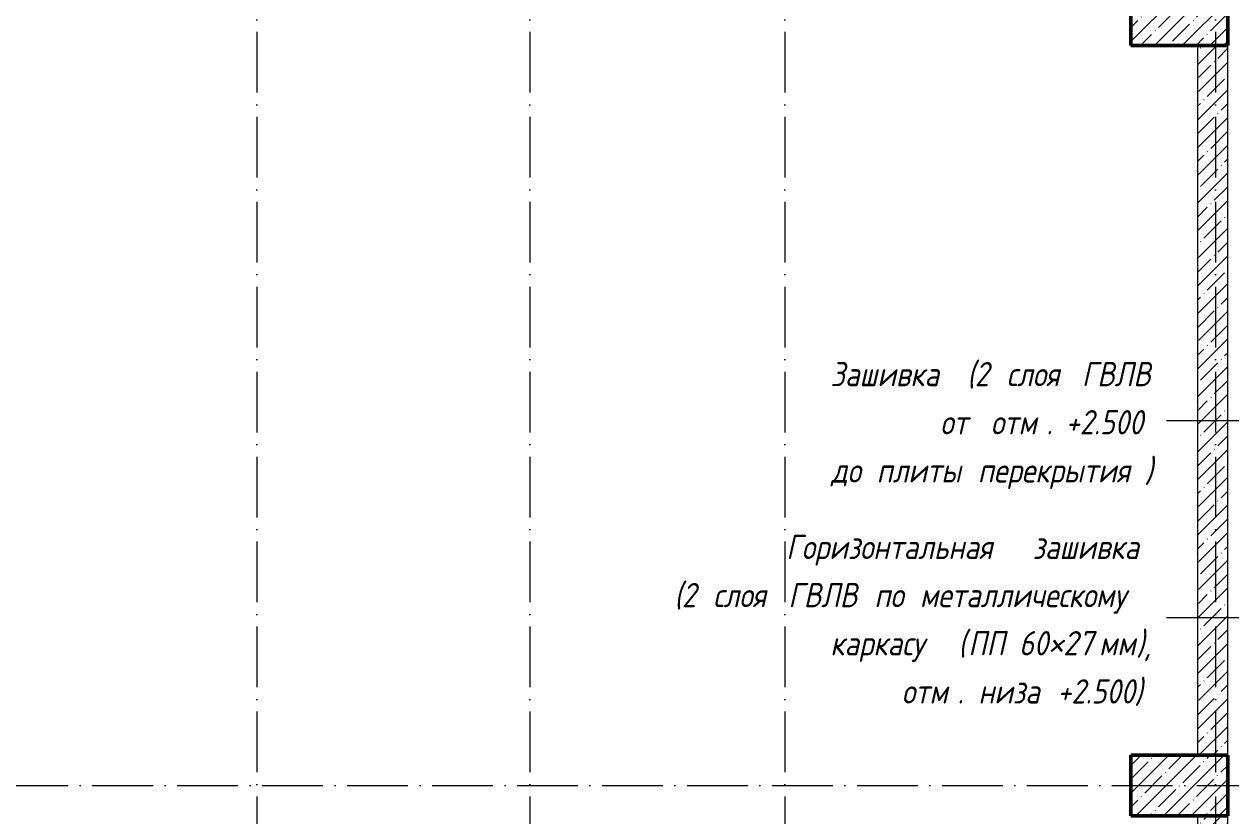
# Model space of a CAD drawing. Header units: millimetres. Extents: x -401725 to 250493, y 305116 to 802890.
# Drawn here: x -110218 to -100275, y 620048 to 626573 of the extents above; entities that cross this region are included whole.
import ezdxf

# ---------------------------------------------------------------- set-up
doc = ezdxf.new("R2010")
doc.units = ezdxf.units.MM
doc.linetypes.add('50_200_ШТРИХ_1Т_ш5_п1_п1_', pattern=[700, 500, -100, 0, -100])
for name, color, linetype, lineweight in [('A-WALL-____-MCUT-3', 7, 'Continuous', 9), ('G-____-____-TEXT', 7, 'Continuous', 9), ('S-COLS-____-MCUT', 7, 'Continuous', 50), ('S-COLS-____-OTLN', 7, 'Continuous', 9), ('S-GRID-____-OTLN-1', 7, '50_200_ШТРИХ_1Т_ш5_п1_п1_', 9)]:
    doc.layers.add(name, color=color, linetype=linetype, lineweight=lineweight)
doc.layers.add('A-WALL-____-PATT-2', color=7, linetype='Continuous', lineweight=9, true_color=0x787878)
doc.styles.add('ISOCPEUR_I_2', font='isocpeui.ttf', dxfattribs={"width": 0.85, "height": 2.3})
pattern_1 = [(45, (-175000.74, 544716.51), (-114.04925, 114.04925), []), (45, (-174886.69, 544716.51), (-114.04925, 114.04925), [201.612, -40.322, 3.353, -36.97])]

# ---------------------------------------------------------------- blocks, each defined once
blk = doc.blocks.new('BSC_Колонна _Прямоугольная - 500х800-V110-АР1_Кладочный план 1 этажа в осях 1-64_Ю-ЯЯ')
at = {"layer": 'S-COLS-____-OTLN'}
h = blk.add_hatch(dxfattribs=at)
h.set_pattern_fill('FP_114', color=256, style=0, pattern_type=2)
h.set_pattern_definition([(315, (-81931.04, 74300), (114.04925, 114.04925), []), (315, (-81931.04, 74185.95), (114.04925, 114.04925), [201.613, -40.323, 3.353, -36.97])])
h.paths.add_polyline_path([(-250, 400), (-250, -400), (250, -400), (250, 400)], flags=0)
at = {"layer": 'S-COLS-____-MCUT'}
for p, q in [((250, 400), (-250, 400)), ((-250, 400), (-250, -400)), ((250, -400), (250, 400)), ((-250, -400), (250, -400))]:
    blk.add_line(p, q, dxfattribs=at)
blk = doc.blocks.new('BSC_Колонна _Прямоугольная - 500х800-V111-АР1_Кладочный план 1 этажа в осях 1-64_Ю-ЯЯ')
at = {"layer": 'S-COLS-____-OTLN'}
h = blk.add_hatch(dxfattribs=at)
h.set_pattern_fill('FP_115', color=256, style=0, pattern_type=2)
h.set_pattern_definition([(315, (-75581.04, 74300), (114.04925, 114.04925), []), (315, (-75581.04, 74185.95), (114.04925, 114.04925), [201.613, -40.323, 3.353, -36.97])])
h.paths.add_polyline_path([(-250, 400), (-250, -400), (250, -400), (250, 400)], flags=0)
at = {"layer": 'S-COLS-____-MCUT'}
for p, q in [((250, 400), (-250, 400)), ((-250, 400), (-250, -400)), ((250, -400), (250, 400)), ((-250, -400), (250, -400))]:
    blk.add_line(p, q, dxfattribs=at)

msp = doc.modelspace()

# ---------------------------------------------------------------- hatches: boundary and pattern name
at = {"layer": 'A-WALL-____-PATT-2'}
h = msp.add_hatch(dxfattribs=at)
h.set_pattern_fill('FP_2', color=256, style=0, pattern_type=2)
h.set_pattern_definition(pattern_1)
h.paths.add_polyline_path([(-100550.7357, 620547.5526), (-100300.7357, 620547.5526), (-100300.7357, 626397.5526), (-100550.7357, 626397.5526), (-100550.7357, 624544.2608)], flags=0)
h = msp.add_hatch(dxfattribs=at)
h.set_pattern_fill('FP_2', color=256, style=0, pattern_type=2)
h.set_pattern_definition(pattern_1)
h.paths.add_polyline_path([(-100550.7357, 615097.5526), (-100300.7357, 615097.5526), (-100300.7357, 620047.5526), (-100550.7357, 620047.5526), (-100550.7357, 618086.3204)], flags=0)

# ---------------------------------------------------------------- linework, layer by layer
at = {"layer": 'A-WALL-____-MCUT-3'}
for p, q in [((-100550.7357, 626397.5526), (-100550.7357, 620547.5526)), ((-100300.7357, 620547.5526), (-100300.7357, 626397.5526)), ((-100550.7357, 620047.5526), (-100550.7357, 615097.5526)), ((-100300.7357, 615097.5526), (-100300.7357, 620047.5526))]:
    msp.add_line(p, q, dxfattribs=at)
at = {"layer": 'G-____-____-TEXT'}
for p, q in [((-94325.7753, 623303.8855), (-100806.9699, 623303.8855)), ((-99569.3854, 621680.9445), (-100806.9699, 621680.9445))]:
    msp.add_line(p, q, dxfattribs=at)
at = {"layer": 'S-GRID-____-OTLN-1'}
for p, q in [((-108300.7357, 635609.362), (-108300.7357, 597608.0984)), ((-106050.7357, 635609.362), (-106050.7357, 597608.0984)), ((-103950.7357, 635609.362), (-103950.7357, 584985.5274)), ((-100400.7357, 635609.362), (-100400.7357, 584985.5274)), ((-125758.718, 620297.5526), (-70926.3291, 620297.5526))]:
    msp.add_line(p, q, dxfattribs=at)

# ---------------------------------------------------------------- block references
at = {"layer": 'S-COLS-____-OTLN', "rotation": 89.9999999999999}
for name, p in [('BSC_Колонна _Прямоугольная - 500х800-V110-АР1_Кладочный план 1 этажа в осях 1-64_Ю-ЯЯ', (-100700.7357, 626647.5526)), ('BSC_Колонна _Прямоугольная - 500х800-V111-АР1_Кладочный план 1 этажа в осях 1-64_Ю-ЯЯ', (-100700.7357, 620297.5526))]:
    msp.add_blockref(name, p, dxfattribs=at)

# ---------------------------------------------------------------- texts
at = {"layer": 'G-____-____-TEXT', "char_height": 200, "attachment_point": 1, "style": 'ISOCPEUR_I_2'}
for s, insert, width in [(' (2 ', (-102556.9907, 623788.5001), 526.708687), ('Зашивка', (-103574.9751, 623788.5001), 1233.797063), ('слоя', (-102122.4126, 623788.5001), 613.290938), ('ГВЛВ', (-101503.2876, 623788.5001), 721.51875), ('от', (-102670.1001, 623391.6251), 367.974562), ('отм', (-102253.3813, 623391.6251), 555.569438), ('. +2.500 ', (-101794.9907, 623391.6251), 1075.062938), ('\\fISOCPEUR|b0|i1|c204|p34|;\\W.9;)', (-100985.3657, 622994.7501), 93.797437), ('до', (-103569.0219, 622994.7501), 317.46825), ('плиты', (-103193.9751, 622994.7501), 873.037687), ('перекрытия', (-102360.5376, 622994.7501), 1666.708312), ('Горизонтальная', (-103939.2186, 622364.0591), 2323.290375), ('зашивка', (-101909.203, 622364.0591), 1212.1515), ('(2 ', (-104861.953, 621967.1841), 389.620125), ('ГВЛВ', (-103921.3593, 621967.1841), 721.51875), ('слоя', (-104540.4843, 621967.1841), 613.290938), ('по', (-103212.9374, 621967.1841), 317.46825), ('металлическому', (-102837.8905, 621967.1841), 2337.72075), (' (', (-102629.5311, 621570.3091), 230.886), ('ПП', (-102439.0311, 621570.3091), 375.18975), (' 60\\fISOCPEUR|b0|i1|c238|p34|;\\W.9;×27', (-102129.4686, 621570.3091), 930.759187), ('), ', (-101051.953, 621570.3091), 173.1645), ('каркасу', (-103576.078, 621570.3091), 1147.214813), ('мм', (-101361.5155, 621570.3091), 375.18975), ('низа', (-102355.6874, 621173.4341), 656.582063), (' +2.500)', (-101813.953, 621173.4341), 1096.7085), ('отм', (-102986.7186, 621173.4341), 555.569438), ('. ', (-102528.328, 621173.4341), 209.240437)]:
    msp.add_mtext(s, dxfattribs=dict(at, insert=insert, width=width))

doc.saveas('drawing.dxf')
